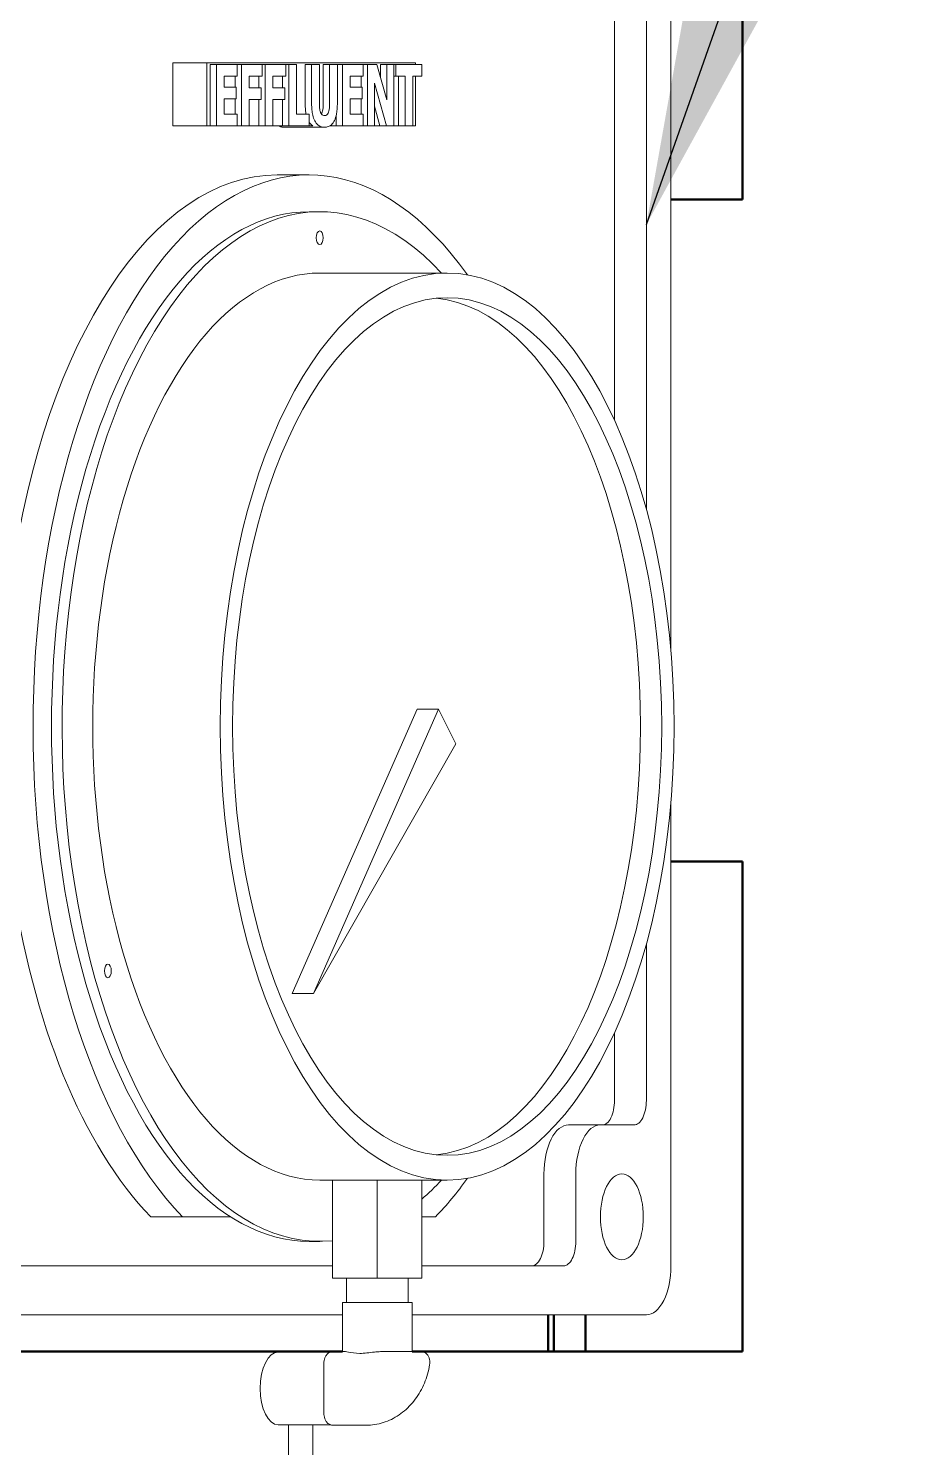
# Model space of a CAD drawing. Header units: inches. Extents: x 17 to 469, y 7 to 301.
# Drawn here: x 259.2 to 263.71, y 99.14 to 106.38 of the extents above; entities that cross this region are included whole.
import ezdxf

# ---------------------------------------------------------------- set-up
doc = ezdxf.new("R2010")
doc.units = ezdxf.units.IN
doc.header["$LTSCALE"] = 14
doc.header["$MEASUREMENT"] = 0
doc.layers.add('Symbol (ANSI)', color=7, linetype='Continuous', lineweight=25)
doc.layers.add('Visible (ANSI)', color=7, linetype='Continuous', lineweight=50)
doc.styles.add('MEMCOR Medium', font='arial.ttf')
doc.dimstyles.new('Default (ANSI)$7', dxfattribs={"dimscale": 14, "dimtxt": 0.15, "dimasz": 0.098425, "dimexe": 0.125, "dimexo": 0.0625, "dimgap": 0.031496, "dimtad": 0, "dimtih": 1, "dimtoh": 1, "dimdec": 4, "dimrnd": 1e-08, "dimzin": 3, "dimdsep": 46, "dimlunit": 5, "dimtxsty": 'MEMCOR Medium', "dimcen": 0.09, "dimdle": 0.393701, "dimclrd": 256, "dimclre": 256, "dimclrt": 256, "dimadec": 0, "dimazin": 1, "dimtfac": 0.8, "dimtofl": 0, "dimtmove": 0, "dimatfit": 3, "dimfxl": 1, "dimfrac": 1, "dimtolj": 1, "dimtzin": 4, "dimlwd": -1, "dimlwe": -1, "dimarcsym": 0})

msp = doc.modelspace()

# ---------------------------------------------------------------- linework, layer by layer
at = {"layer": 'Visible (ANSI)'}
for p, q in [((262.836799, 105.509211), (262.836799, 108.009211)), ((262.47134, 105.509211), (262.778185, 105.509211)), ((262.836799, 105.509211), (262.778185, 105.509211)), ((262.778185, 102.134211), (262.47134, 102.134211)), ((262.778185, 102.134211), (262.836799, 102.134211)), ((262.836799, 99.634211), (262.836799, 102.134211)), ((261.846508, 99.634211), (261.846508, 99.821711)), ((261.874128, 99.634211), (261.874128, 99.821711)), ((262.036508, 99.821711), (262.036508, 99.634211)), ((257.839987, 99.634211), (260.797454, 99.634211)), ((261.152451, 99.634211), (261.846508, 99.634211)), ((261.874128, 99.634211), (261.846508, 99.634211)), ((262.036508, 99.634211), (261.874128, 99.634211)), ((262.036508, 99.634211), (262.778185, 99.634211)), ((262.836799, 99.634211), (262.778185, 99.634211))]:
    msp.add_line(p, q, dxfattribs=at)
at = {"layer": 'Visible (ANSI)', "linetype": 'Continuous', "lineweight": 18}
for p, q in [((262.47134, 107.571711), (262.47134, 103.206572)), ((262.183942, 104.383438), (262.183942, 106.727961)), ((262.346322, 106.727961), (262.346322, 103.928884)), ((259.933942, 106.206676), (260.107147, 106.206676)), ((259.933942, 105.884176), (259.933942, 106.206676)), ((260.107147, 106.206676), (261.169647, 106.206676)), ((260.107147, 105.884176), (260.107147, 106.206676)), ((260.123381, 106.197176), (260.123381, 105.884176)), ((260.123381, 106.197176), (260.155857, 106.197176)), ((260.261627, 106.197176), (260.155857, 106.197176)), ((260.155857, 106.197176), (260.155857, 105.884176)), ((260.261627, 106.197176), (260.283637, 106.197176)), ((260.261627, 106.137569), (260.261627, 106.197176)), ((260.388393, 106.197176), (260.283637, 106.197176)), ((260.283637, 106.197176), (260.283637, 105.884176)), ((260.388393, 106.197176), (260.404061, 106.197176)), ((260.388393, 106.137569), (260.388393, 106.197176)), ((260.508817, 106.197176), (260.404061, 106.197176)), ((260.404061, 106.197176), (260.404061, 105.884176)), ((260.508817, 106.137569), (260.508817, 106.197176)), ((260.508817, 106.197176), (260.524485, 106.197176)), ((260.5638, 106.197176), (260.524485, 106.197176)), ((260.524485, 106.197176), (260.524485, 105.884176)), ((260.5638, 105.943783), (260.5638, 106.197176)), ((260.608248, 106.197176), (260.608248, 105.997303)), ((260.608248, 106.197176), (260.640724, 106.197176)), ((260.680039, 106.197176), (260.640724, 106.197176)), ((260.640724, 106.197176), (260.640724, 105.997303)), ((260.680039, 106.001868), (260.680039, 106.197176)), ((260.700068, 106.197176), (260.700068, 106.001868)), ((260.700068, 106.197176), (260.732544, 106.197176)), ((260.771859, 106.197176), (260.732544, 106.197176)), ((260.732544, 106.197176), (260.732544, 106.001868)), ((260.771859, 106.197176), (260.797419, 106.197176)), ((260.771859, 105.997556), (260.771859, 106.197176)), ((260.90319, 106.197176), (260.797419, 106.197176)), ((260.797419, 106.197176), (260.797419, 105.884176)), ((260.90319, 106.197176), (260.925199, 106.197176)), ((260.90319, 106.137569), (260.90319, 106.197176)), ((260.973392, 106.197176), (260.925199, 106.197176)), ((260.925199, 106.197176), (260.925199, 105.884176)), ((261.02336, 106.017848), (260.973392, 106.197176)), ((260.990885, 106.197176), (260.990885, 106.134399)), ((260.990885, 106.197176), (261.02336, 106.197176)), ((261.059251, 106.197176), (261.02336, 106.197176)), ((261.02336, 106.197176), (261.02336, 106.017848)), ((261.059251, 105.884176), (261.059251, 106.197176)), ((261.059251, 106.197176), (261.070227, 106.197176)), ((261.202123, 106.197176), (261.070227, 106.197176)), ((261.070227, 106.197176), (261.070227, 106.137569)), ((261.169647, 106.206676), (261.169647, 106.197176)), ((261.202123, 106.137569), (261.202123, 106.197176)), ((260.194918, 106.082528), (260.194918, 106.137569)), ((260.194918, 106.137569), (260.261627, 106.137569)), ((260.251161, 106.137569), (260.251161, 106.082528)), ((260.322698, 106.07847), (260.322698, 106.137569)), ((260.322698, 106.137569), (260.388393, 106.137569)), ((260.371585, 106.137569), (260.371585, 106.07847)), ((260.443122, 106.137569), (260.508817, 106.137569)), ((260.443122, 106.07847), (260.443122, 106.137569)), ((260.492009, 106.137569), (260.492009, 106.07847)), ((260.836481, 106.082528), (260.836481, 106.137569)), ((260.836481, 106.137569), (260.90319, 106.137569)), ((260.892723, 106.137569), (260.892723, 106.082528)), ((260.96109, 105.884176), (260.96109, 106.102312)), ((260.96109, 106.102312), (261.021458, 105.884176)), ((261.059251, 106.137569), (261.070227, 106.137569)), ((261.070227, 106.137569), (261.116518, 106.137569)), ((261.084042, 106.137569), (261.084042, 105.884176)), ((261.116518, 106.137569), (261.116518, 105.884176)), ((261.155833, 105.884176), (261.155833, 106.137569)), ((261.155833, 106.137569), (261.202123, 106.137569)), ((261.169647, 106.137569), (261.169647, 105.884176)), ((260.256428, 106.082528), (260.194918, 106.082528)), ((260.194918, 105.943783), (260.194918, 106.022921)), ((260.194918, 106.022921), (260.256428, 106.022921)), ((260.251161, 106.022921), (260.251161, 105.943783)), ((260.256428, 106.022921), (260.256428, 106.082528)), ((260.383193, 106.07847), (260.322698, 106.07847)), ((260.322698, 105.884176), (260.322698, 106.018863)), ((260.322698, 106.018863), (260.383193, 106.018863)), ((260.371585, 106.018863), (260.371585, 105.884176)), ((260.383193, 106.018863), (260.383193, 106.07847)), ((260.503617, 106.07847), (260.443122, 106.07847)), ((260.443122, 105.884176), (260.443122, 106.018863)), ((260.443122, 106.018863), (260.503617, 106.018863)), ((260.492009, 106.018863), (260.492009, 105.884176)), ((260.503617, 106.018863), (260.503617, 106.07847)), ((260.89799, 106.082528), (260.836481, 106.082528)), ((260.836481, 106.022921), (260.89799, 106.022921)), ((260.836481, 105.943783), (260.836481, 106.022921)), ((260.892723, 106.022921), (260.892723, 105.943783)), ((260.89799, 106.022921), (260.89799, 106.082528)), ((260.96109, 105.984962), (260.988982, 105.884176)), ((259.933942, 105.884176), (260.107147, 105.884176)), ((260.123381, 105.884176), (260.107147, 105.884176)), ((260.123381, 105.884176), (260.155857, 105.884176)), ((260.155857, 105.884176), (260.261627, 105.884176)), ((260.261627, 105.943783), (260.194918, 105.943783)), ((260.261627, 105.884176), (260.261627, 105.943783)), ((260.261627, 105.884176), (260.283637, 105.884176)), ((260.283637, 105.884176), (260.322698, 105.884176)), ((260.371585, 105.884176), (260.322698, 105.884176)), ((260.371585, 105.884176), (260.404061, 105.884176)), ((260.404061, 105.884176), (260.443122, 105.884176)), ((260.492009, 105.884176), (260.443122, 105.884176)), ((260.492009, 105.884176), (260.524485, 105.884176)), ((260.50061, 105.877582), (260.706291, 105.877582)), ((260.524485, 105.884176), (260.62886, 105.884176)), ((260.62886, 105.943783), (260.5638, 105.943783)), ((260.62886, 105.884176), (260.62886, 105.943783)), ((260.647577, 105.884176), (260.62886, 105.884176)), ((260.764943, 105.884176), (260.732828, 105.884176)), ((260.764943, 105.933972), (260.764943, 105.884176)), ((260.764943, 105.884176), (260.797419, 105.884176)), ((260.797419, 105.884176), (260.90319, 105.884176)), ((260.90319, 105.943783), (260.836481, 105.943783)), ((260.90319, 105.884176), (260.90319, 105.943783)), ((260.90319, 105.884176), (260.925199, 105.884176)), ((260.925199, 105.884176), (260.96109, 105.884176)), ((260.988982, 105.884176), (260.96109, 105.884176)), ((260.988982, 105.884176), (261.021458, 105.884176)), ((261.021458, 105.884176), (261.059251, 105.884176)), ((261.084042, 105.884176), (261.059251, 105.884176)), ((261.084042, 105.884176), (261.116518, 105.884176)), ((261.116518, 105.884176), (261.155833, 105.884176)), ((261.169647, 105.884176), (261.155833, 105.884176)), ((260.465192, 105.634176), (260.627572, 105.634176)), ((260.627572, 105.446676), (260.681699, 105.446676)), ((260.681699, 105.134176), (261.331218, 105.134176)), ((260.542342, 101.460432), (261.17877, 102.910065)), ((260.650595, 101.460432), (261.287023, 102.910065)), ((261.17877, 102.910065), (261.287023, 102.910065)), ((261.287023, 102.910065), (261.375412, 102.733288)), ((261.375412, 102.733288), (260.650595, 101.460432)), ((262.47134, 102.436781), (262.47134, 100.071711)), ((262.346322, 101.714469), (262.346322, 100.915461)), ((260.542342, 101.460432), (260.650595, 101.460432)), ((262.183942, 100.915461), (262.183942, 101.259915)), ((261.949585, 100.790461), (262.111965, 100.790461)), ((262.283822, 100.790461), (262.111965, 100.790461)), ((261.824585, 100.196747), (261.824585, 100.540461)), ((261.986965, 100.540461), (261.986965, 100.196747)), ((260.681699, 100.509176), (260.747853, 100.509176)), ((260.974953, 100.509176), (260.747853, 100.509176)), ((260.747853, 100.509176), (260.747853, 100.009176)), ((261.202052, 100.509176), (260.974953, 100.509176)), ((260.974953, 100.509176), (260.974953, 100.009176)), ((261.202052, 100.509176), (261.202052, 100.009176)), ((261.202052, 100.509176), (261.331218, 100.509176)), ((259.820889, 100.321747), (259.983269, 100.321747)), ((260.227267, 100.321747), (259.983269, 100.321747)), ((261.271875, 100.321747), (261.202052, 100.321747)), ((260.627572, 100.196676), (260.681699, 100.196676)), ((260.747853, 100.071747), (257.889587, 100.071747)), ((261.924465, 100.071747), (261.202052, 100.071747)), ((260.747853, 100.009176), (260.974953, 100.009176)), ((260.817972, 100.009176), (260.817972, 99.884176)), ((260.974953, 100.009176), (261.202052, 100.009176)), ((261.131933, 100.009176), (261.131933, 99.884176)), ((261.152451, 99.884176), (260.797454, 99.884176)), ((260.797454, 99.884176), (260.797454, 99.634176)), ((261.152451, 99.884176), (261.152451, 99.634176)), ((260.797454, 99.821711), (257.839987, 99.821711)), ((262.34634, 99.821711), (261.152451, 99.821711)), ((260.736191, 99.631936), (260.470725, 99.631936)), ((260.522383, 99.631936), (260.522383, 99.634211)), ((260.647383, 99.634211), (260.647383, 99.631936)), ((260.813598, 99.634176), (260.749099, 99.634176)), ((261.054942, 99.634176), (260.991575, 99.634176)), ((261.115516, 99.634176), (261.054942, 99.634176)), ((261.199674, 99.634176), (261.1391, 99.634176)), ((260.702849, 99.571676), (260.702849, 99.321676)), ((260.736191, 99.261417), (260.470725, 99.261417)), ((260.522383, 97.009211), (260.522383, 99.261417)), ((260.647383, 99.261417), (260.647383, 97.009211)), ((260.749099, 99.259176), (260.757295, 99.259176)), ((260.757295, 99.259176), (260.91349, 99.259176))]:
    msp.add_line(p, q, dxfattribs=at)
for centre, major_axis, start_param, end_param in [((260.627572, 102.821676), (0, 2.8125), 5.67192986, 8.94884126), ((260.681699, 102.821676), (0, -2.625), 2.64866739, 6.33361033), ((260.465192, 102.821676), (0, 2.8125), 0, 1.2977393), ((260.627572, 102.821676), (0, -2.625), 3.14159265, 6.28318531), ((260.681699, 102.821676), (0, -2.3125), 3.14159265, 6.28318531), ((261.222964, 102.821676), (0, -2.186419), 0.04953189, 3.09206076), ((260.465192, 102.821676), (0, 2.8125), 1.84385335, 2.66565596), ((262.121442, 100.915461), (0, -0.125), 0, 1.57079633), ((262.283822, 100.915461), (0, -0.125), 0, 1.57079633), ((261.949585, 100.540461), (0, 0.25), 0, 1.57079633), ((262.111965, 100.540461), (0, 0.25), 0, 1.57079633), ((260.627572, 102.821676), (0, -2.8125), 0.4759367, 0.61125545), ((260.681699, 102.821676), (0, -2.625), 0.40765708, 0.49292526), ((261.762085, 100.196747), (0, -0.125), 0, 1.57079633), ((261.924465, 100.196747), (0, -0.125), 0, 1.57079633), ((262.34634, 100.071711), (0, -0.25), 0, 1.57079633), ((260.470725, 99.446676), (0, 0.18526), 0, 3.14159265)]:
    msp.add_ellipse(centre, major_axis=major_axis, ratio=0.5, start_param=start_param, end_param=end_param, dxfattribs=at)
for centre, major_axis in [((260.681699, 105.314073), (0, -0.035)), ((261.331218, 102.821676), (0, 2.3125)), ((261.331218, 102.821676), (0, 2.186419)), ((259.602459, 101.575478), (0, -0.035)), ((262.22134, 100.321711), (0, 0.21875))]:
    msp.add_ellipse(centre, major_axis=major_axis, ratio=0.5, dxfattribs=at)
for points, knots in [([(260.608248, 105.997303), (260.608248, 105.986797), (260.608654, 105.976198), (260.610373, 105.958324), (260.611414, 105.950911), (260.612843, 105.943783)], [-0.821877976, -0.821877976, -0.821877976, -0.821877976, -0.654433498, -0.654433498, -0.531830613, -0.531830613, -0.531830613, -0.531830613]), ([(260.640724, 105.997303), (260.640724, 105.986797), (260.64113, 105.976198), (260.643008, 105.956665), (260.644363, 105.947662), (260.648899, 105.927867), (260.652411, 105.917932), (260.66027, 105.903203), (260.665808, 105.894438), (260.684706, 105.880158), (260.695683, 105.877582), (260.706291, 105.877582)], [-0.821877976, -0.821877976, -0.821877976, -0.821877976, -0.654433498, -0.654433498, -0.504909579, -0.504909579, -0.307478412, -0.307478412, -0.16166829, -0.16166829, 0, 0, 0, 0]), ([(260.706291, 105.937189), (260.703668, 105.937189), (260.700997, 105.937612), (260.696212, 105.939654), (260.69405, 105.941111), (260.689943, 105.945539), (260.688108, 105.948491), (260.685198, 105.955535), (260.683571, 105.960604), (260.68056, 105.978945), (260.680039, 105.990873), (260.680039, 106.001868)], [-0.357819749, -0.357819749, -0.357819749, -0.357819749, -0.281802872, -0.281802872, -0.21609433, -0.21609433, -0.146681317, -0.146681317, -0.083787292, -0.083787292, 0, 0, 0, 0]), ([(260.700068, 106.001868), (260.700068, 105.994298), (260.699832, 105.98643), (260.698642, 105.97295), (260.697806, 105.966848), (260.695264, 105.956181), (260.6938, 105.952282), (260.691493, 105.947923), (260.690789, 105.94678), (260.690051, 105.945745)], [-0.217363441, -0.217363441, -0.217363441, -0.217363441, -0.17163752, -0.17163752, -0.134758966, -0.134758966, -0.100390194, -0.100390194, -0.086453699, -0.086453699, -0.086453699, -0.086453699]), ([(260.732544, 106.001868), (260.732544, 105.994298), (260.732308, 105.98643), (260.731118, 105.97295), (260.730282, 105.966848), (260.72774, 105.956181), (260.726276, 105.952282), (260.722697, 105.945521), (260.720437, 105.942834), (260.714272, 105.938152), (260.710217, 105.937189), (260.706291, 105.937189)], [-0.217363441, -0.217363441, -0.217363441, -0.217363441, -0.17163752, -0.17163752, -0.134758966, -0.134758966, -0.100390194, -0.100390194, -0.059831536, -0.059831536, 0, 0, 0, 0]), ([(260.706291, 105.877582), (260.712628, 105.877582), (260.719068, 105.878469), (260.730724, 105.882665), (260.736074, 105.885668), (260.748345, 105.896499), (260.753331, 105.904426), (260.761511, 105.921286), (260.764949, 105.932262), (260.770657, 105.961294), (260.771859, 105.979559), (260.771859, 105.997556)], [-0.433604472, -0.433604472, -0.433604472, -0.433604472, -0.370673963, -0.370673963, -0.316022801, -0.316022801, -0.237534002, -0.237534002, -0.137141706, -0.137141706, 0, 0, 0, 0]), ([(260.628855, 105.902113), (260.63212, 105.897276), (260.636489, 105.892053), (260.644026, 105.886357), (260.645789, 105.885198), (260.647577, 105.884176)], [-0.256125071, -0.256125071, -0.256125071, -0.256125071, -0.16166829, -0.16166829, -0.133487705, -0.133487705, -0.133487705, -0.133487705]), ([(260.749099, 99.634176), (260.744764, 99.634176), (260.74045, 99.633405), (260.73235, 99.630615), (260.72865, 99.628531), (260.721564, 99.623258), (260.718486, 99.619944), (260.71262, 99.612063), (260.710238, 99.607413), (260.706531, 99.597963), (260.705226, 99.593145), (260.703435, 99.583362), (260.702957, 99.578399), (260.702854, 99.572843), (260.702849, 99.57226), (260.702849, 99.571676)], [1.57079633, 1.57079633, 1.57079633, 1.57079633, 1.74134865, 1.74134865, 1.92693468, 1.92693468, 2.16227778, 2.16227778, 2.47643705, 2.47643705, 2.79059631, 2.79059631, 3.10475558, 3.10475558, 3.14159265, 3.14159265, 3.14159265, 3.14159265]), ([(260.813598, 99.634176), (260.817816, 99.634179), (260.822874, 99.633357), (260.843517, 99.629344), (260.863549, 99.624898), (260.886203, 99.624898), (260.908857, 99.624898), (260.93492, 99.629344), (260.97122, 99.633357), (260.981504, 99.634179), (260.991575, 99.634176)], [2.000751798, 2.000751798, 2.000751798, 2.000751798, 2.079672535, 2.079672535, 2.279000165, 2.279000165, 2.279000165, 2.478327794, 2.478327794, 2.557248531, 2.557248531, 2.557248531, 2.557248531]), ([(261.115516, 99.634176), (261.120416, 99.634218), (261.124852, 99.634135), (261.128671, 99.634135), (261.13249, 99.634135), (261.136009, 99.634218), (261.1391, 99.634176)], [1.118517942, 1.118517942, 1.118517942, 1.118517942, 1.176718059, 1.176718059, 1.176718059, 1.234918175, 1.234918175, 1.234918175, 1.234918175]), ([(261.199674, 99.634176), (261.204008, 99.634176), (261.208445, 99.633396), (261.216603, 99.630492), (261.220283, 99.628373), (261.22711, 99.623115), (261.230042, 99.619859), (261.235595, 99.612008), (261.237741, 99.607396), (261.241029, 99.597637), (261.242031, 99.592424), (261.242962, 99.582103), (261.242896, 99.576902), (261.242202, 99.570145), (261.241992, 99.568542), (261.241738, 99.56695)], [0, 0, 0, 0, 0.014075874, 0.014075874, 0.028524686, 0.028524686, 0.046053638, 0.046053638, 0.069701183, 0.069701183, 0.095637693, 0.095637693, 0.121574203, 0.121574203, 0.12968255, 0.12968255, 0.12968255, 0.12968255]), ([(260.940538, 99.260035), (260.969847, 99.2623), (260.998861, 99.269068), (261.054138, 99.291015), (261.080395, 99.306187), (261.128339, 99.3437), (261.150024, 99.366035), (261.187447, 99.416219), (261.203184, 99.444063), (261.227763, 99.503342), (261.236604, 99.534772), (261.241738, 99.56695)], [3.20841338, 3.20841338, 3.20841338, 3.20841338, 3.47277545, 3.47277545, 3.73713752, 3.73713752, 4.00149959, 4.00149959, 4.26586166, 4.26586166, 4.53022373, 4.53022373, 4.53022373, 4.53022373]), ([(260.702849, 99.321676), (260.702849, 99.316702), (260.703235, 99.311729), (260.70483, 99.301916), (260.706031, 99.297076), (260.70948, 99.287584), (260.711708, 99.282918), (260.71796, 99.273834), (260.722017, 99.269325), (260.731753, 99.262998), (260.736657, 99.260839), (260.744372, 99.259399), (260.746735, 99.259176), (260.749099, 99.259176)], [3.14159265, 3.14159265, 3.14159265, 3.14159265, 3.45575192, 3.45575192, 3.76991118, 3.76991118, 4.08407045, 4.08407045, 4.39822972, 4.39822972, 4.61938452, 4.61938452, 4.71238898, 4.71238898, 4.71238898, 4.71238898]), ([(260.940538, 99.260035), (260.938829, 99.259903), (260.93706, 99.259787), (260.933452, 99.259589), (260.931614, 99.259506), (260.927931, 99.259372), (260.926091, 99.25932), (260.922412, 99.259242), (260.920585, 99.259216), (260.916984, 99.259183), (260.915209, 99.259176), (260.91349, 99.259176)], [0, 0, 0, 0, 0.0129633587, 0.0129633587, 0.0259267175, 0.0259267175, 0.0388900762, 0.0388900762, 0.051853435, 0.051853435, 0.0648167937, 0.0648167937, 0.0648167937, 0.0648167937])]:
    msp.add_open_spline(points, degree=3, knots=knots, dxfattribs=at)
msp.add_open_spline([(260.50061, 105.877582), (260.485911, 105.877582), (260.474372, 105.884176)], degree=2, dxfattribs=at)

# ---------------------------------------------------------------- leaders
at = {"layer": 'Symbol (ANSI)', "annotation_type": 0, "has_hookline": 1, "hookline_direction": 0, "text_width": 20.770806}
msp.add_leader([(262.346322, 105.381394), (266.556545, 117.336574), (267.934498, 117.336574)], dimstyle='Default (ANSI)$7', override={"dimtad": 0}, dxfattribs=at)

doc.saveas('drawing.dxf')
